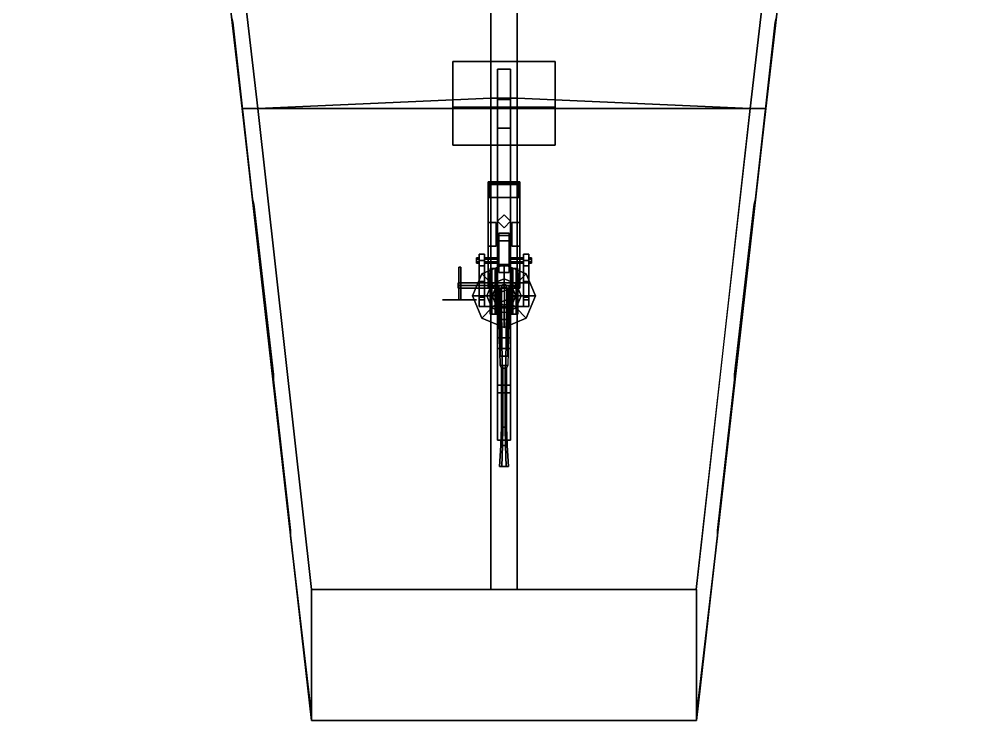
# Model space of a CAD drawing. Header units: millimetres. Extents: x -5 to 5, y -40 to 92.
# Drawn here: x -3.7 to 3.7, y -40.2 to -34.85 of the extents above; entities that cross this region are included whole.
import ezdxf

# ---------------------------------------------------------------- set-up
doc = ezdxf.new("R2010")
doc.units = ezdxf.units.MM
for name, color, linetype in [('drawing', 9, 'Continuous'), ('gun', 1, 'Continuous'), ('railings', 6, 'Continuous'), ('sleeve', 5, 'Continuous'), ('turret', 2, 'Continuous')]:
    doc.layers.add(name, color=color, linetype=linetype)

msp = doc.modelspace()

# ---------------------------------------------------------------- linework, layer by layer
for points in [[(-3.7, -20.93, 4.28), (-2, -35.53, 4.28), (2, -35.53, 4.28), (3.7, -20.93, 4.28)], [(-3.58, -20.93), (-1.88, -35.53), (-2, -35.53, 4.28), (-3.7, -20.93, 4.28)], [(-3.58, -20.93), (-0.1, -29.86, -1.64), (-0.1, -35.45, -0.67), (-1.88, -35.53)], [(0.1, -35.45, -0.67), (0.1, -29.86, -1.64), (3.58, -20.93), (1.88, -35.53)], [(2, -35.53, 4.28), (1.88, -35.53), (3.58, -20.93), (3.7, -20.93, 4.28)], [(-0.1, -35.45, -0.67), (-0.1, -31.16, -1.4144), (0.1, -31.16, -1.4144), (0.1, -35.45, -0.67)], [(0.39, -35.17, 4.45), (0.39, -35.17, 4.28), (-0.39, -35.17, 4.28), (-0.39, -35.17, 4.45)], [(-0.39, -35.17, 4.45), (-0.39, -35.17, 4.28), (-0.39, -35.81, 4.28), (-0.39, -35.81, 5.08)], [(-0.39, -35.52, 5.08), (-0.39, -35.17, 4.45), (-0.39, -35.81, 5.08)], [(0.39, -35.52, 5.08), (0.39, -35.17, 4.45), (-0.39, -35.17, 4.45), (-0.39, -35.52, 5.08)], [(0.39, -35.81, 4.28), (0.39, -35.17, 4.28), (0.39, -35.17, 4.45), (0.39, -35.81, 5.08)], [(0.39, -35.81, 5.08), (0.39, -35.17, 4.45), (0.39, -35.52, 5.08), (0.39, -35.81, 5.08)], [(-0.05, -35.23, -0.91), (-0.05, -35.46, -2.54), (-0.05, -35.68, -2.71), (-0.05, -36.1, -0.61)], [(0.05, -35.23, -0.91), (0.05, -35.46, -2.54), (-0.05, -35.46, -2.54), (-0.05, -35.23, -0.91)], [(0.05, -36.1, -0.61), (0.05, -35.23, -0.91), (-0.05, -35.23, -0.91), (-0.05, -36.1, -0.61)], [(0.05, -35.68, -2.71), (0.05, -35.46, -2.54), (0.05, -35.23, -0.91), (0.05, -36.1, -0.61)], [(-1.88, -35.53), (-0.1, -35.45, -0.67), (-0.1, -39.2), (-1.47, -39.2)], [(0.39, -35.81, 5.08), (0.39, -35.52, 5.08), (-0.39, -35.52, 5.08), (-0.39, -35.81, 5.08)], [(-0.1, -39.2), (-0.1, -35.45, -0.67), (0.1, -35.45, -0.67), (0.1, -39.2)], [(-0.05, -35.68, -2.71), (-0.05, -35.46, -2.54), (0.05, -35.46, -2.54), (0.05, -35.68, -2.71)], [(0.1, -39.2), (0.1, -35.45, -0.67), (1.88, -35.53), (1.4635, -39.2)], [(1.47, -40.2, 4.28), (2, -35.53, 4.28), (-2, -35.53, 4.28), (-1.47, -40.2, 4.28)], [(-2, -35.53, 4.28), (-1.88, -35.53), (-1.47, -39.2), (-1.47, -40.2, 4.28)], [(1.47, -39.2), (1.88, -35.53), (2, -35.53, 4.28), (1.47, -40.2, 4.28)], [(-0.05, -36.1, -0.61), (-0.05, -35.68, -2.71), (-0.05, -37.36, -2.7), (-0.05, -37.28, -0.61)], [(-0.05, -37.36, -2.7), (-0.05, -35.68, -2.71), (0.05, -35.68, -2.71), (0.05, -37.36, -2.7)], [(0.05, -37.36, -2.7), (0.05, -35.68, -2.71), (0.05, -36.1, -0.61), (0.05, -37.28, -0.61)], [(-0.39, -35.81, 5.08), (-0.39, -35.81, 4.28), (0.39, -35.81, 4.28), (0.39, -35.81, 5.08)], [(0.05, -37.28, -0.61), (0.05, -36.1, -0.61), (-0.05, -36.1, -0.61), (-0.05, -37.28, -0.61)], [(0, -36.34, -0.61), (-0.05, -36.39, -0.61), (-0.05, -36.39, -0.5), (0, -36.34, -0.51)], [(-0.05, -36.39, -0.61), (0, -36.44, -0.61), (0, -36.44, -0.49), (-0.05, -36.39, -0.5)], [(0.05, -36.39, -0.61), (0, -36.34, -0.61), (0, -36.34, -0.51), (0.05, -36.39, -0.5)], [(0, -36.44, -0.61), (0.05, -36.39, -0.61), (0.05, -36.39, -0.5), (0, -36.44, -0.49)], [(0, -36.72, 4.31), (-0.1697, -36.7903, 4.31), (-0.0919, -36.8681, 4.31), (0, -36.83, 4.31)], [(0, -36.72, 4.28), (-0.1697, -36.7903, 4.28), (-0.1697, -36.7903, 4.31), (0, -36.72, 4.31)], [(0.1697, -36.7903, 4.31), (0, -36.72, 4.31), (0, -36.83, 4.31), (0.0919, -36.8681, 4.31)], [(0.1697, -36.7903, 4.28), (0, -36.72, 4.28), (0, -36.72, 4.31), (0.1697, -36.7903, 4.31)], [(-0.1697, -36.7903, 4.31), (-0.24, -36.96, 4.31), (-0.13, -36.96, 4.31), (-0.0919, -36.8681, 4.31)], [(-0.1697, -36.7903, 4.28), (-0.24, -36.96, 4.28), (-0.24, -36.96, 4.31), (-0.1697, -36.7903, 4.31)], [(0, -36.83, 4.31), (-0.0919, -36.8681, 4.31), (-0.0495, -36.9105, 4.72), (0, -36.89, 4.72)], [(0.0919, -36.8681, 4.31), (0, -36.83, 4.31), (0, -36.89, 4.72), (0.0495, -36.9105, 4.72)], [(0.24, -36.96, 4.31), (0.1697, -36.7903, 4.31), (0.0919, -36.8681, 4.31), (0.13, -36.96, 4.31)], [(0.24, -36.96, 4.28), (0.1697, -36.7903, 4.28), (0.1697, -36.7903, 4.31), (0.24, -36.96, 4.31)], [(-0.0919, -36.8681, 4.31), (-0.13, -36.96, 4.31), (-0.07, -36.96, 4.72), (-0.0495, -36.9105, 4.72)], [(-0.0495, -36.9105, 4.72), (-0.07, -36.96, 4.72), (-0.07, -36.96, 4.87), (-0.0495, -36.9105, 4.87)], [(0, -36.89, 4.72), (-0.0495, -36.9105, 4.72), (-0.0495, -36.9105, 4.87), (0, -36.89, 4.87)], [(0.0495, -36.9105, 4.72), (0, -36.89, 4.72), (0, -36.89, 4.87), (0.0495, -36.9105, 4.87)], [(0.13, -36.96, 4.31), (0.0919, -36.8681, 4.31), (0.0495, -36.9105, 4.72), (0.07, -36.96, 4.72)], [(0.07, -36.96, 4.72), (0.0495, -36.9105, 4.72), (0.0495, -36.9105, 4.87), (0.07, -36.96, 4.87)], [(-0.24, -36.96, 4.31), (-0.1697, -37.1297, 4.31), (-0.0919, -37.0519, 4.31), (-0.13, -36.96, 4.31)], [(-0.24, -36.96, 4.28), (-0.1697, -37.1297, 4.28), (-0.1697, -37.1297, 4.31), (-0.24, -36.96, 4.31)], [(-0.13, -36.96, 4.31), (-0.0919, -37.0519, 4.31), (-0.0495, -37.0095, 4.72), (-0.07, -36.96, 4.72)], [(-0.07, -36.96, 4.72), (-0.0495, -37.0095, 4.72), (-0.0495, -37.0095, 4.87), (-0.07, -36.96, 4.87)], [(0.0495, -37.0095, 4.72), (0.07, -36.96, 4.72), (0.07, -36.96, 4.87), (0.0495, -37.0095, 4.87)], [(0.0919, -37.0519, 4.31), (0.13, -36.96, 4.31), (0.07, -36.96, 4.72), (0.0495, -37.0095, 4.72)], [(0.1697, -37.1297, 4.31), (0.24, -36.96, 4.31), (0.13, -36.96, 4.31), (0.0919, -37.0519, 4.31)], [(0.1697, -37.1297, 4.28), (0.24, -36.96, 4.28), (0.24, -36.96, 4.31), (0.1697, -37.1297, 4.31)], [(-0.1697, -37.1297, 4.31), (0, -37.2, 4.31), (0, -37.09, 4.31), (-0.0919, -37.0519, 4.31)], [(-0.0919, -37.0519, 4.31), (0, -37.09, 4.31), (0, -37.03, 4.72), (-0.0495, -37.0095, 4.72)], [(-0.0495, -37.0095, 4.72), (0, -37.03, 4.72), (0, -37.03, 4.87), (-0.0495, -37.0095, 4.87)], [(0, -37.03, 4.72), (0.0495, -37.0095, 4.72), (0.0495, -37.0095, 4.87), (0, -37.03, 4.87)], [(0, -37.09, 4.31), (0.0919, -37.0519, 4.31), (0.0495, -37.0095, 4.72), (0, -37.03, 4.72)], [(0, -37.2, 4.31), (0.1697, -37.1297, 4.31), (0.0919, -37.0519, 4.31), (0, -37.09, 4.31)], [(-0.1697, -37.1297, 4.28), (0, -37.2, 4.28), (0, -37.2, 4.31), (-0.1697, -37.1297, 4.31)], [(0, -37.2, 4.28), (0.1697, -37.1297, 4.28), (0.1697, -37.1297, 4.31), (0, -37.2, 4.31)], [(-0.05, -37.28, -0.61), (-0.05, -37.36, -2.7), (-0.05, -37.64, -2.58), (-0.05, -37.7, -0.68)], [(0.05, -37.7, -0.68), (0.05, -37.28, -0.61), (-0.05, -37.28, -0.61), (-0.05, -37.7, -0.68)], [(0.05, -37.64, -2.58), (0.05, -37.36, -2.7), (0.05, -37.28, -0.61), (0.05, -37.7, -0.68)], [(-0.05, -37.64, -2.58), (-0.05, -37.36, -2.7), (0.05, -37.36, -2.7), (0.05, -37.64, -2.58)], [(-0.05, -37.7, -0.68), (-0.05, -37.64, -2.58), (-0.05, -38.06, -1.31), (-0.05, -38.06, -1.02)], [(-0.05, -38.06, -1.31), (-0.05, -37.64, -2.58), (0.05, -37.64, -2.58), (0.05, -38.06, -1.31)], [(0.05, -38.06, -1.31), (0.05, -37.64, -2.58), (0.05, -37.7, -0.68), (0.05, -38.06, -1.02)], [(0.05, -38.06, -1.02), (0.05, -37.7, -0.68), (-0.05, -37.7, -0.68), (-0.05, -38.06, -1.02)], [(-0.05, -38.06, -1.02), (-0.05, -38.06, -1.31), (0.05, -38.06, -1.31), (0.05, -38.06, -1.02)], [(-1.47, -40.2, 4.28), (-1.47, -39.2), (1.47, -39.2), (1.47, -40.2, 4.28)]]:
    msp.add_3dface(points)
at = {"layer": 'drawing', "extrusion": (-1, 2.44921e-16, 0)}
msp.add_line((0, -36.72, 4.31), (0, -37.2, 4.31), dxfattribs=at)
at = {"layer": 'gun'}
for points in [[(-0.02, -37.51, 5.27), (-0.01, -37.51, 5.2527), (-0.01, -37.96, 5.2527), (-0.02, -37.96, 5.27)], [(-0.01, -37.51, 5.2873), (-0.02, -37.51, 5.27), (-0.02, -37.96, 5.27), (-0.01, -37.96, 5.2873)], [(-0.01, -37.51, 5.2527), (0.01, -37.51, 5.2527), (0.01, -37.96, 5.2527), (-0.01, -37.96, 5.2527)], [(0.01, -37.51, 5.2873), (-0.01, -37.51, 5.2873), (-0.01, -37.96, 5.2873), (0.01, -37.96, 5.2873)], [(0.01, -37.51, 5.2527), (0.02, -37.51, 5.27), (0.02, -37.96, 5.27), (0.01, -37.96, 5.2527)], [(0.02, -37.51, 5.27), (0.01, -37.51, 5.2873), (0.01, -37.96, 5.2873), (0.02, -37.96, 5.27)], [(-0.02, -37.96, 5.27), (-0.01, -37.96, 5.2527), (-0.0125, -38.1, 5.2483), (-0.025, -38.1, 5.27)], [(-0.01, -37.96, 5.2873), (-0.02, -37.96, 5.27), (-0.025, -38.1, 5.27), (-0.0125, -38.1, 5.2917)], [(-0.01, -37.96, 5.2527), (0.01, -37.96, 5.2527), (0.0125, -38.1, 5.2483), (-0.0125, -38.1, 5.2483)], [(0.01, -37.96, 5.2873), (-0.01, -37.96, 5.2873), (-0.0125, -38.1, 5.2917), (0.0125, -38.1, 5.2917)], [(0.01, -37.96, 5.2527), (0.02, -37.96, 5.27), (0.025, -38.1, 5.27), (0.0125, -38.1, 5.2483)], [(0.02, -37.96, 5.27), (0.01, -37.96, 5.2873), (0.0125, -38.1, 5.2917), (0.025, -38.1, 5.27)], [(-0.025, -38.1, 5.27), (-0.0125, -38.1, 5.2483), (-0.0175, -38.26, 5.2397), (-0.035, -38.26, 5.27)], [(-0.0125, -38.1, 5.2917), (-0.025, -38.1, 5.27), (-0.035, -38.26, 5.27), (-0.0175, -38.26, 5.3003)], [(-0.0125, -38.1, 5.2483), (0.0125, -38.1, 5.2483), (0.0175, -38.26, 5.2397), (-0.0175, -38.26, 5.2397)], [(0.0125, -38.1, 5.2917), (-0.0125, -38.1, 5.2917), (-0.0175, -38.26, 5.3003), (0.0175, -38.26, 5.3003)], [(0.0125, -38.1, 5.2483), (0.025, -38.1, 5.27), (0.035, -38.26, 5.27), (0.0175, -38.26, 5.2397)], [(0.025, -38.1, 5.27), (0.0125, -38.1, 5.2917), (0.0175, -38.26, 5.3003), (0.035, -38.26, 5.27)], [(0.035, -38.26, 5.27), (-0.035, -38.26, 5.27), (-0.0175, -38.26, 5.2397), (0.0175, -38.26, 5.2397)], [(0.0175, -38.26, 5.3003), (-0.0175, -38.26, 5.3003), (-0.035, -38.26, 5.27), (0.035, -38.26, 5.27)]]:
    msp.add_3dface(points, dxfattribs=at)
at = {"layer": 'railings'}
for points in [[(-2.07, -34.87, 4.28), (-2.08, -34.83, 4.28), (-2.08, -34.83, 5.05), (-2.07, -34.87, 5.05)], [(-2.07, -34.87, 5.05), (-2.08, -34.83, 5.05), (-2.08, -34.83, 4.28), (-2.07, -34.87, 4.28)], [(2.07, -34.87, 5.05), (2.08, -34.83, 5.05), (2.08, -34.83, 4.28), (2.07, -34.87, 4.28)], [(2.07, -34.87, 4.28), (2.08, -34.83, 4.28), (2.08, -34.83, 5.05), (2.07, -34.87, 5.05)], [(-2.07, -34.87, 5.01), (-2.07, -34.87, 5.05), (-1.92, -36.22, 5.05), (-1.92, -36.22, 5.01)], [(-1.92, -36.22, 5.01), (-1.92, -36.22, 5.05), (-2.07, -34.87, 5.05), (-2.07, -34.87, 5.01)], [(-1.92, -36.22, 4.62), (-1.92, -36.22, 4.66), (-2.07, -34.87, 4.66), (-2.07, -34.87, 4.62)], [(-2.07, -34.87, 4.62), (-2.07, -34.87, 4.66), (-1.92, -36.22, 4.66), (-1.92, -36.22, 4.62)], [(1.92, -36.22, 5.01), (1.92, -36.22, 5.05), (2.07, -34.87, 5.05), (2.07, -34.87, 5.01)], [(2.07, -34.87, 5.01), (2.07, -34.87, 5.05), (1.92, -36.22, 5.05), (1.92, -36.22, 5.01)], [(2.07, -34.87, 4.62), (2.07, -34.87, 4.66), (1.92, -36.22, 4.66), (1.92, -36.22, 4.62)], [(1.92, -36.22, 4.62), (1.92, -36.22, 4.66), (2.07, -34.87, 4.66), (2.07, -34.87, 4.62)], [(-1.91, -36.26, 5.05), (-1.92, -36.22, 5.05), (-1.92, -36.22, 4.28), (-1.91, -36.26, 4.28)], [(-1.91, -36.26, 4.28), (-1.92, -36.22, 4.28), (-1.92, -36.22, 5.05), (-1.91, -36.26, 5.05)], [(-1.76, -37.56, 5.01), (-1.76, -37.56, 5.05), (-1.91, -36.26, 5.05), (-1.91, -36.26, 5.01)], [(-1.91, -36.26, 5.01), (-1.91, -36.26, 5.05), (-1.76, -37.56, 5.05), (-1.76, -37.56, 5.01)], [(-1.91, -36.26, 4.62), (-1.91, -36.26, 4.66), (-1.76, -37.56, 4.66), (-1.76, -37.56, 4.62)], [(-1.76, -37.56, 4.62), (-1.76, -37.56, 4.66), (-1.91, -36.26, 4.66), (-1.91, -36.26, 4.62)], [(1.91, -36.26, 5.01), (1.91, -36.26, 5.05), (1.76, -37.56, 5.05), (1.76, -37.56, 5.01)], [(1.76, -37.56, 5.01), (1.76, -37.56, 5.05), (1.91, -36.26, 5.05), (1.91, -36.26, 5.01)], [(1.76, -37.56, 4.62), (1.76, -37.56, 4.66), (1.91, -36.26, 4.66), (1.91, -36.26, 4.62)], [(1.91, -36.26, 4.62), (1.91, -36.26, 4.66), (1.76, -37.56, 4.66), (1.76, -37.56, 4.62)], [(1.91, -36.26, 4.28), (1.92, -36.22, 4.28), (1.92, -36.22, 5.05), (1.91, -36.26, 5.05)], [(1.91, -36.26, 5.05), (1.92, -36.22, 5.05), (1.92, -36.22, 4.28), (1.91, -36.26, 4.28)], [(-1.76, -37.6, 4.28), (-1.76, -37.56, 4.28), (-1.76, -37.56, 5.05), (-1.76, -37.6, 5.05)], [(-1.76, -37.6, 5.05), (-1.76, -37.56, 5.05), (-1.76, -37.56, 4.28), (-1.76, -37.6, 4.28)], [(1.76, -37.6, 5.05), (1.76, -37.56, 5.05), (1.76, -37.56, 4.28), (1.76, -37.6, 4.28)], [(1.76, -37.6, 4.28), (1.76, -37.56, 4.28), (1.76, -37.56, 5.05), (1.76, -37.6, 5.05)], [(-1.76, -37.6, 5.01), (-1.76, -37.6, 5.05), (-1.63, -38.75, 5.05), (-1.63, -38.75, 5.01)], [(-1.63, -38.75, 5.01), (-1.63, -38.75, 5.05), (-1.76, -37.6, 5.05), (-1.76, -37.6, 5.01)], [(-1.63, -38.75, 4.62), (-1.63, -38.75, 4.66), (-1.76, -37.6, 4.66), (-1.76, -37.6, 4.62)], [(-1.76, -37.6, 4.62), (-1.76, -37.6, 4.66), (-1.63, -38.75, 4.66), (-1.63, -38.75, 4.62)], [(1.63, -38.75, 5.01), (1.63, -38.75, 5.05), (1.76, -37.6, 5.05), (1.76, -37.6, 5.01)], [(1.76, -37.6, 5.01), (1.76, -37.6, 5.05), (1.63, -38.75, 5.05), (1.63, -38.75, 5.01)], [(1.76, -37.6, 4.62), (1.76, -37.6, 4.66), (1.63, -38.75, 4.66), (1.63, -38.75, 4.62)], [(1.63, -38.75, 4.62), (1.63, -38.75, 4.66), (1.76, -37.6, 4.66), (1.76, -37.6, 4.62)], [(-1.63, -38.79, 5.05), (-1.63, -38.75, 5.05), (-1.63, -38.75, 4.28), (-1.63, -38.79, 4.28)], [(-1.63, -38.79, 4.28), (-1.63, -38.75, 4.28), (-1.63, -38.75, 5.05), (-1.63, -38.79, 5.05)], [(1.63, -38.79, 4.28), (1.63, -38.75, 4.28), (1.63, -38.75, 5.05), (1.63, -38.79, 5.05)], [(1.63, -38.79, 5.05), (1.63, -38.75, 5.05), (1.63, -38.75, 4.28), (1.63, -38.79, 4.28)], [(-1.47, -40.16, 5.01), (-1.47, -40.16, 5.05), (-1.63, -38.79, 5.05), (-1.63, -38.79, 5.01)], [(-1.63, -38.79, 5.01), (-1.63, -38.79, 5.05), (-1.47, -40.16, 5.05), (-1.47, -40.16, 5.01)], [(-1.63, -38.79, 4.62), (-1.63, -38.79, 4.66), (-1.47, -40.16, 4.66), (-1.47, -40.16, 4.62)], [(-1.47, -40.16, 4.62), (-1.47, -40.16, 4.66), (-1.63, -38.79, 4.66), (-1.63, -38.79, 4.62)], [(1.63, -38.79, 5.01), (1.63, -38.79, 5.05), (1.47, -40.16, 5.05), (1.47, -40.16, 5.01)], [(1.47, -40.16, 5.01), (1.47, -40.16, 5.05), (1.63, -38.79, 5.05), (1.63, -38.79, 5.01)], [(1.47, -40.16, 4.62), (1.47, -40.16, 4.66), (1.63, -38.79, 4.66), (1.63, -38.79, 4.62)], [(1.63, -38.79, 4.62), (1.63, -38.79, 4.66), (1.47, -40.16, 4.66), (1.47, -40.16, 4.62)], [(-1.47, -40.2, 4.28), (-1.47, -40.16, 4.28), (-1.47, -40.16, 5.05), (-1.47, -40.2, 5.05)], [(-1.47, -40.2, 5.05), (-1.47, -40.16, 5.05), (-1.47, -40.16, 4.28), (-1.47, -40.2, 4.28)], [(1.47, -40.2, 5.05), (1.47, -40.16, 5.05), (1.47, -40.16, 4.28), (1.47, -40.2, 4.28)], [(1.47, -40.2, 4.28), (1.47, -40.16, 4.28), (1.47, -40.16, 5.05), (1.47, -40.2, 5.05)], [(-1.47, -40.2, 5.01), (-1.47, -40.2, 5.05), (1.47, -40.2, 5.05), (1.47, -40.2, 5.01)], [(1.47, -40.2, 5.01), (1.47, -40.2, 5.05), (-1.47, -40.2, 5.05), (-1.47, -40.2, 5.01)], [(-1.47, -40.2, 4.62), (-1.47, -40.2, 4.66), (1.47, -40.2, 4.66), (1.47, -40.2, 4.62)], [(1.47, -40.2, 4.62), (1.47, -40.2, 4.66), (-1.47, -40.2, 4.66), (-1.47, -40.2, 4.62)], [(-0.02, -40.2, 4.28), (0.02, -40.2, 4.28), (0.02, -40.2, 5.01), (-0.02, -40.2, 5.01)], [(-0.02, -40.2, 5.01), (0.02, -40.2, 5.01), (0.02, -40.2, 4.28), (-0.02, -40.2, 4.28)]]:
    msp.add_3dface(points, dxfattribs=at)
at = {"layer": 'sleeve'}
for points in [[(-0.11, -36.1, 5.24), (-0.12, -36.09, 5.25), (0.12, -36.09, 5.25), (0.11, -36.1, 5.24)], [(-0.12, -36.09, 5.25), (-0.11, -36.1, 5.26), (0.11, -36.1, 5.26), (0.12, -36.09, 5.25)], [(-0.12, -36.09, 5.25), (-0.11, -36.1, 5.24), (-0.11, -36.21, 5.16), (-0.12, -36.21, 5.17)], [(-0.11, -36.1, 5.26), (-0.12, -36.09, 5.25), (-0.12, -36.21, 5.17), (-0.11, -36.21, 5.18)], [(-0.1, -36.11, 5.25), (-0.11, -36.1, 5.24), (0.11, -36.1, 5.24), (0.1, -36.11, 5.25)], [(-0.11, -36.1, 5.26), (-0.1, -36.11, 5.25), (0.1, -36.11, 5.25), (0.11, -36.1, 5.26)], [(-0.11, -36.1, 5.24), (-0.1, -36.11, 5.25), (-0.1, -36.21, 5.17), (-0.11, -36.21, 5.16)], [(-0.1, -36.11, 5.25), (-0.11, -36.1, 5.26), (-0.11, -36.21, 5.18), (-0.1, -36.21, 5.17)], [(0.1, -36.11, 5.25), (0.11, -36.1, 5.24), (0.11, -36.21, 5.16), (0.1, -36.21, 5.17)], [(0.11, -36.1, 5.26), (0.1, -36.11, 5.25), (0.1, -36.21, 5.17), (0.11, -36.21, 5.18)], [(0.11, -36.1, 5.24), (0.12, -36.09, 5.25), (0.12, -36.21, 5.17), (0.11, -36.21, 5.16)], [(0.12, -36.09, 5.25), (0.11, -36.1, 5.26), (0.11, -36.21, 5.18), (0.12, -36.21, 5.17)], [(0.12, -36.21, 5.22), (0.12, -36.21, 5.15), (-0.12, -36.21, 5.15), (-0.12, -36.21, 5.22)], [(0.12, -36.21, 5.15), (0.12, -36.9, 5.15), (-0.12, -36.9, 5.15), (-0.12, -36.21, 5.15)], [(-0.12, -36.21, 5.22), (-0.12, -36.9, 5.22), (-0.05, -36.88, 5.22), (-0.05, -36.21, 5.22)], [(-0.12, -36.21, 5.15), (-0.12, -36.9, 5.15), (-0.12, -36.9, 5.22), (-0.12, -36.21, 5.22)], [(-0.05, -36.21, 5.31), (-0.05, -36.88, 5.31), (0.05, -36.88, 5.31), (0.05, -36.21, 5.31)], [(0.05, -36.21, 5.31), (0.05, -36.21, 5.22), (-0.05, -36.21, 5.22), (-0.05, -36.21, 5.31)], [(-0.05, -36.21, 5.22), (-0.05, -36.88, 5.22), (-0.05, -36.88, 5.31), (-0.05, -36.21, 5.31)], [(0.05, -36.88, 5.31), (0.05, -36.88, 5.22), (0.05, -36.21, 5.22), (0.05, -36.21, 5.31)], [(0.05, -36.21, 5.22), (0.05, -36.88, 5.22), (0.12, -36.9, 5.22), (0.12, -36.21, 5.22)], [(0.12, -36.9, 5.22), (0.12, -36.9, 5.15), (0.12, -36.21, 5.15), (0.12, -36.21, 5.22)], [(-0.12, -36.4, 5.32), (-0.12, -36.58, 5.32), (-0.06, -36.58, 5.32), (-0.06, -36.4, 5.32)], [(-0.12, -36.4, 5.22), (-0.12, -36.58, 5.22), (-0.12, -36.58, 5.32), (-0.12, -36.4, 5.32)], [(-0.06, -36.4, 5.32), (-0.06, -36.4, 5.22), (-0.12, -36.4, 5.22), (-0.12, -36.4, 5.32)], [(-0.06, -36.58, 5.32), (-0.06, -36.58, 5.22), (-0.06, -36.4, 5.22), (-0.06, -36.4, 5.32)], [(0.06, -36.4, 5.32), (0.06, -36.58, 5.32), (0.12, -36.58, 5.32), (0.12, -36.4, 5.32)], [(0.12, -36.4, 5.32), (0.12, -36.4, 5.22), (0.06, -36.4, 5.22), (0.06, -36.4, 5.32)], [(0.06, -36.4, 5.22), (0.06, -36.58, 5.22), (0.06, -36.58, 5.32), (0.06, -36.4, 5.32)], [(0.12, -36.58, 5.32), (0.12, -36.58, 5.22), (0.12, -36.4, 5.22), (0.12, -36.4, 5.32)], [(0.04, -36.5, 5.53), (0.04, -36.48, 5.4), (-0.04, -36.48, 5.4), (-0.04, -36.5, 5.53)], [(-0.04, -36.48, 5.4), (-0.04, -36.72, 5.39), (-0.04, -36.73, 5.45), (-0.04, -36.5, 5.53)], [(0.04, -36.48, 5.4), (0.04, -36.48, 5.31), (-0.04, -36.48, 5.31), (-0.04, -36.48, 5.4)], [(-0.04, -36.48, 5.31), (-0.04, -36.72, 5.31), (-0.04, -36.72, 5.39), (-0.04, -36.48, 5.4)], [(0.04, -36.73, 5.45), (0.04, -36.72, 5.39), (0.04, -36.48, 5.4), (0.04, -36.5, 5.53)], [(0.04, -36.72, 5.39), (0.04, -36.72, 5.31), (0.04, -36.48, 5.31), (0.04, -36.48, 5.4)], [(0.04, -36.54, 5.65), (0.04, -36.5, 5.53), (-0.04, -36.5, 5.53), (-0.04, -36.54, 5.65)], [(-0.04, -36.5, 5.53), (-0.04, -36.73, 5.45), (-0.04, -36.78, 5.59), (-0.04, -36.54, 5.65)], [(-0.04, -36.54, 5.65), (-0.04, -36.78, 5.59), (0.04, -36.78, 5.59), (0.04, -36.54, 5.65)], [(0.04, -36.78, 5.59), (0.04, -36.73, 5.45), (0.04, -36.5, 5.53), (0.04, -36.54, 5.65)], [(-0.12, -36.58, 5.32), (-0.12, -36.58, 5.22), (-0.06, -36.58, 5.22), (-0.06, -36.58, 5.32)], [(0.06, -36.58, 5.32), (0.06, -36.58, 5.22), (0.12, -36.58, 5.22), (0.12, -36.58, 5.32)], [(-0.21, -36.71, 5.27), (-0.21, -36.67, 5.27), (-0.21, -36.68, 5.2527), (-0.21, -36.7, 5.2527)], [(-0.21, -36.7, 5.2873), (-0.21, -36.68, 5.2873), (-0.21, -36.67, 5.27), (-0.21, -36.71, 5.27)], [(-0.19, -36.67, 5.27), (-0.19, -36.68, 5.2527), (-0.21, -36.68, 5.2527), (-0.21, -36.67, 5.27)], [(-0.19, -36.68, 5.2873), (-0.19, -36.67, 5.27), (-0.21, -36.67, 5.27), (-0.21, -36.68, 5.2873)], [(-0.19, -36.68, 5.2527), (-0.19, -36.7, 5.2527), (-0.21, -36.7, 5.2527), (-0.21, -36.68, 5.2527)], [(-0.19, -36.7, 5.2873), (-0.19, -36.68, 5.2873), (-0.21, -36.68, 5.2873), (-0.21, -36.7, 5.2873)], [(-0.19, -36.7, 5.2527), (-0.19, -36.71, 5.27), (-0.21, -36.71, 5.27), (-0.21, -36.7, 5.2527)], [(-0.19, -36.71, 5.27), (-0.19, -36.7, 5.2873), (-0.21, -36.7, 5.2873), (-0.21, -36.71, 5.27)], [(-0.05, -36.67, 5.27), (-0.05, -36.68, 5.2527), (-0.15, -36.68, 5.2527), (-0.15, -36.67, 5.27)], [(-0.05, -36.68, 5.2873), (-0.05, -36.67, 5.27), (-0.15, -36.67, 5.27), (-0.15, -36.68, 5.2873)], [(-0.05, -36.68, 5.2527), (-0.05, -36.7, 5.2527), (-0.15, -36.7, 5.2527), (-0.15, -36.68, 5.2527)], [(-0.05, -36.7, 5.2873), (-0.05, -36.68, 5.2873), (-0.15, -36.68, 5.2873), (-0.15, -36.7, 5.2873)], [(-0.05, -36.7, 5.2527), (-0.05, -36.71, 5.27), (-0.15, -36.71, 5.27), (-0.15, -36.7, 5.2527)], [(-0.05, -36.71, 5.27), (-0.05, -36.7, 5.2873), (-0.15, -36.7, 5.2873), (-0.15, -36.71, 5.27)], [(0.15, -36.67, 5.27), (0.15, -36.68, 5.2527), (0.05, -36.68, 5.2527), (0.05, -36.67, 5.27)], [(0.15, -36.68, 5.2873), (0.15, -36.67, 5.27), (0.05, -36.67, 5.27), (0.05, -36.68, 5.2873)], [(0.15, -36.68, 5.2527), (0.15, -36.7, 5.2527), (0.05, -36.7, 5.2527), (0.05, -36.68, 5.2527)], [(0.15, -36.7, 5.2873), (0.15, -36.68, 5.2873), (0.05, -36.68, 5.2873), (0.05, -36.7, 5.2873)], [(0.15, -36.7, 5.2527), (0.15, -36.71, 5.27), (0.05, -36.71, 5.27), (0.05, -36.7, 5.2527)], [(0.15, -36.71, 5.27), (0.15, -36.7, 5.2873), (0.05, -36.7, 5.2873), (0.05, -36.71, 5.27)], [(0.19, -36.67, 5.27), (0.19, -36.68, 5.2873), (0.21, -36.68, 5.2873), (0.21, -36.67, 5.27)], [(0.19, -36.68, 5.2527), (0.19, -36.67, 5.27), (0.21, -36.67, 5.27), (0.21, -36.68, 5.2527)], [(0.19, -36.68, 5.2873), (0.19, -36.7, 5.2873), (0.21, -36.7, 5.2873), (0.21, -36.68, 5.2873)], [(0.19, -36.7, 5.2527), (0.19, -36.68, 5.2527), (0.21, -36.68, 5.2527), (0.21, -36.7, 5.2527)], [(0.19, -36.7, 5.2873), (0.19, -36.71, 5.27), (0.21, -36.71, 5.27), (0.21, -36.7, 5.2873)], [(0.19, -36.71, 5.27), (0.19, -36.7, 5.2527), (0.21, -36.7, 5.2527), (0.21, -36.71, 5.27)], [(0.21, -36.68, 5.2873), (0.21, -36.7, 5.2873), (0.21, -36.71, 5.27), (0.21, -36.67, 5.27)], [(0.21, -36.67, 5.27), (0.21, -36.71, 5.27), (0.21, -36.7, 5.2527), (0.21, -36.68, 5.2527)], [(-0.33, -36.74, 5.32), (-0.33, -36.74, 5.32), (-0.345, -36.74, 5.3113), (-0.345, -36.74, 5.3287)], [(-0.345, -36.74, 5.3113), (-0.33, -36.74, 5.32), (-0.33, -36.99, 5.32), (-0.345, -36.99, 5.3113)], [(-0.345, -36.74, 5.3287), (-0.345, -36.74, 5.3113), (-0.345, -36.99, 5.3113), (-0.345, -36.99, 5.3287)], [(-0.33, -36.74, 5.32), (-0.345, -36.74, 5.3287), (-0.345, -36.99, 5.3287), (-0.33, -36.99, 5.32)], [(-0.055, -36.75, 5.27), (-0.105, -36.75, 5.27), (-0.0925, -36.75, 5.2917), (-0.0675, -36.75, 5.2917)], [(-0.0675, -36.75, 5.2483), (-0.0925, -36.75, 5.2483), (-0.105, -36.75, 5.27), (-0.055, -36.75, 5.27)], [(-0.105, -36.75, 5.27), (-0.0925, -36.75, 5.2483), (-0.0925, -37.1, 5.2483), (-0.105, -37.1, 5.27)], [(-0.0925, -36.75, 5.2917), (-0.105, -36.75, 5.27), (-0.105, -37.1, 5.27), (-0.0925, -37.1, 5.2917)], [(-0.0925, -36.75, 5.2483), (-0.0675, -36.75, 5.2483), (-0.0675, -37.1, 5.2483), (-0.0925, -37.1, 5.2483)], [(-0.0675, -36.75, 5.2917), (-0.0925, -36.75, 5.2917), (-0.0925, -37.1, 5.2917), (-0.0675, -37.1, 5.2917)], [(-0.0675, -36.75, 5.2483), (-0.055, -36.75, 5.27), (-0.055, -37.1, 5.27), (-0.0675, -37.1, 5.2483)], [(-0.055, -36.75, 5.27), (-0.0675, -36.75, 5.2917), (-0.0675, -37.1, 5.2917), (-0.055, -37.1, 5.27)], [(-0.04, -36.73, 5.45), (-0.04, -36.72, 5.39), (0.04, -36.72, 5.39), (0.04, -36.73, 5.45)], [(-0.04, -36.72, 5.39), (-0.04, -36.72, 5.31), (0.04, -36.72, 5.31), (0.04, -36.72, 5.39)], [(-0.04, -36.78, 5.59), (-0.04, -36.73, 5.45), (0.04, -36.73, 5.45), (0.04, -36.78, 5.59)], [(0.0925, -36.75, 5.2483), (0.0675, -36.75, 5.2483), (0.055, -36.75, 5.27), (0.105, -36.75, 5.27)], [(0.105, -36.75, 5.27), (0.055, -36.75, 5.27), (0.0675, -36.75, 5.2917), (0.0925, -36.75, 5.2917)], [(0.055, -36.75, 5.27), (0.0675, -36.75, 5.2483), (0.0675, -37.1, 5.2483), (0.055, -37.1, 5.27)], [(0.0675, -36.75, 5.2917), (0.055, -36.75, 5.27), (0.055, -37.1, 5.27), (0.0675, -37.1, 5.2917)], [(0.0675, -36.75, 5.2483), (0.0925, -36.75, 5.2483), (0.0925, -37.1, 5.2483), (0.0675, -37.1, 5.2483)], [(0.0925, -36.75, 5.2917), (0.0675, -36.75, 5.2917), (0.0675, -37.1, 5.2917), (0.0925, -37.1, 5.2917)], [(0.0925, -36.75, 5.2483), (0.105, -36.75, 5.27), (0.105, -37.1, 5.27), (0.0925, -37.1, 5.2483)], [(0.105, -36.75, 5.27), (0.0925, -36.75, 5.2917), (0.0925, -37.1, 5.2917), (0.105, -37.1, 5.27)], [(-0.11, -36.84, 5.34), (-0.11, -36.79, 5.22), (-0.12, -36.79, 5.22), (-0.12, -36.84, 5.34)], [(-0.12, -36.79, 5.22), (-0.12, -36.9, 5.22), (-0.12, -36.9, 5.34), (-0.12, -36.84, 5.34)], [(-0.12, -36.84, 5.34), (-0.12, -36.9, 5.34), (-0.11, -36.9, 5.34), (-0.11, -36.84, 5.34)], [(-0.11, -36.9, 5.34), (-0.11, -36.9, 5.22), (-0.11, -36.79, 5.22), (-0.11, -36.84, 5.34)], [(0.11, -36.79, 5.22), (0.11, -36.9, 5.22), (0.11, -36.9, 5.34), (0.11, -36.84, 5.34)], [(0.12, -36.84, 5.34), (0.12, -36.79, 5.22), (0.11, -36.79, 5.22), (0.11, -36.84, 5.34)], [(0.11, -36.84, 5.34), (0.11, -36.9, 5.34), (0.12, -36.9, 5.34), (0.12, -36.84, 5.34)], [(0.12, -36.9, 5.34), (0.12, -36.9, 5.22), (0.12, -36.79, 5.22), (0.12, -36.84, 5.34)], [(0.11, -36.86, 5.32), (0.11, -36.88, 5.3), (-0.35, -36.88, 5.3), (-0.35, -36.86, 5.32)], [(0.11, -36.88, 5.34), (0.11, -36.86, 5.32), (-0.35, -36.86, 5.32), (-0.35, -36.88, 5.34)], [(-0.35, -36.88, 5.3), (-0.35, -36.9, 5.32), (-0.35, -36.88, 5.34), (-0.35, -36.86, 5.32)], [(0.11, -36.88, 5.3), (0.11, -36.9, 5.32), (-0.35, -36.9, 5.32), (-0.35, -36.88, 5.3)], [(0.11, -36.9, 5.32), (0.11, -36.88, 5.34), (-0.35, -36.88, 5.34), (-0.35, -36.9, 5.32)], [(-0.05, -36.88, 5.22), (-0.12, -36.9, 5.22), (0.12, -36.9, 5.22), (0.05, -36.88, 5.22)], [(-0.12, -36.9, 5.22), (-0.12, -36.9, 5.15), (0.12, -36.9, 5.15), (0.12, -36.9, 5.22)], [(-0.12, -36.9, 5.34), (-0.12, -36.9, 5.22), (-0.11, -36.9, 5.22), (-0.11, -36.9, 5.34)], [(-0.05, -36.88, 5.31), (-0.05, -36.88, 5.22), (0.05, -36.88, 5.22), (0.05, -36.88, 5.31)], [(0.03, -36.9, 5.18), (0.03, -37.14, 5.18), (-0.03, -37.14, 5.18), (-0.03, -36.9, 5.18)], [(-0.03, -36.9, 5.18), (-0.03, -37.14, 5.18), (-0.03, -37.14, 5.22), (-0.03, -36.9, 5.22)], [(-0.03, -36.9, 5.22), (-0.03, -37.14, 5.22), (0.03, -37.14, 5.22), (0.03, -36.9, 5.22)], [(0.03, -37.14, 5.22), (0.03, -37.14, 5.18), (0.03, -36.9, 5.18), (0.03, -36.9, 5.22)], [(0.11, -36.9, 5.34), (0.11, -36.9, 5.22), (0.12, -36.9, 5.22), (0.12, -36.9, 5.34)], [(-0.47, -36.99, 5.32), (-0.21, -36.99, 5.32), (-0.275, -36.99, 5.4326), (-0.405, -36.99, 5.4326)], [(-0.405, -36.99, 5.2074), (-0.275, -36.99, 5.2074), (-0.21, -36.99, 5.32), (-0.47, -36.99, 5.32)], [(-0.275, -36.99, 5.2074), (-0.405, -36.99, 5.2074), (-0.47, -36.99, 5.32), (-0.21, -36.99, 5.32)], [(-0.21, -36.99, 5.32), (-0.47, -36.99, 5.32), (-0.405, -36.99, 5.4326), (-0.275, -36.99, 5.4326)], [(-0.055, -37.1, 5.27), (-0.105, -37.1, 5.27), (-0.0925, -37.1, 5.2483), (-0.0675, -37.1, 5.2483)], [(-0.0675, -37.1, 5.2917), (-0.0925, -37.1, 5.2917), (-0.105, -37.1, 5.27), (-0.055, -37.1, 5.27)], [(-0.03, -37.14, 5.18), (-0.03, -37.42, 5.19), (-0.03, -37.42, 5.24), (-0.03, -37.14, 5.24)], [(0.03, -37.14, 5.18), (0.03, -37.42, 5.19), (-0.03, -37.42, 5.19), (-0.03, -37.14, 5.18)], [(-0.03, -37.14, 5.24), (-0.03, -37.42, 5.24), (0.03, -37.42, 5.24), (0.03, -37.14, 5.24)], [(0.03, -37.14, 5.24), (0.03, -37.14, 5.22), (-0.03, -37.14, 5.22), (-0.03, -37.14, 5.24)], [(0.03, -37.42, 5.24), (0.03, -37.42, 5.19), (0.03, -37.14, 5.18), (0.03, -37.14, 5.24)], [(0.0925, -37.1, 5.2917), (0.0675, -37.1, 5.2917), (0.055, -37.1, 5.27), (0.105, -37.1, 5.27)], [(0.105, -37.1, 5.27), (0.055, -37.1, 5.27), (0.0675, -37.1, 5.2483), (0.0925, -37.1, 5.2483)], [(-0.03, -37.42, 5.24), (-0.03, -37.42, 5.19), (0.03, -37.42, 5.19), (0.03, -37.42, 5.24)]]:
    msp.add_3dface(points, dxfattribs=at)
at = {"layer": 'turret'}
for points in [[(-0.19, -36.64, 5.23), (-0.19, -36.73, 5.3), (-0.19, -36.69, 5.32), (-0.19, -36.64, 5.3)], [(-0.19, -36.64, 5.3), (-0.19, -36.69, 5.32), (-0.15, -36.69, 5.32), (-0.15, -36.64, 5.3)], [(-0.15, -36.64, 5.3), (-0.15, -36.64, 5.23), (-0.19, -36.64, 5.23), (-0.19, -36.64, 5.3)], [(-0.19, -36.85, 5.03), (-0.19, -36.97, 5.07), (-0.19, -36.73, 5.3), (-0.19, -36.64, 5.23)], [(-0.15, -36.64, 5.23), (-0.15, -36.85, 5.03), (-0.19, -36.85, 5.03), (-0.19, -36.64, 5.23)], [(-0.19, -36.69, 5.32), (-0.19, -36.73, 5.3), (-0.15, -36.73, 5.3), (-0.15, -36.69, 5.32)], [(-0.15, -36.69, 5.32), (-0.15, -36.73, 5.3), (-0.15, -36.64, 5.23), (-0.15, -36.64, 5.3)], [(-0.15, -36.73, 5.3), (-0.15, -36.97, 5.07), (-0.15, -36.85, 5.03), (-0.15, -36.64, 5.23)], [(0.15, -36.64, 5.23), (0.15, -36.73, 5.3), (0.15, -36.69, 5.32), (0.15, -36.64, 5.3)], [(0.19, -36.64, 5.3), (0.19, -36.64, 5.23), (0.15, -36.64, 5.23), (0.15, -36.64, 5.3)], [(0.15, -36.64, 5.3), (0.15, -36.69, 5.32), (0.19, -36.69, 5.32), (0.19, -36.64, 5.3)], [(0.19, -36.64, 5.23), (0.19, -36.85, 5.03), (0.15, -36.85, 5.03), (0.15, -36.64, 5.23)], [(0.15, -36.85, 5.03), (0.15, -36.97, 5.07), (0.15, -36.73, 5.3), (0.15, -36.64, 5.23)], [(0.15, -36.69, 5.32), (0.15, -36.73, 5.3), (0.19, -36.73, 5.3), (0.19, -36.69, 5.32)], [(0.19, -36.69, 5.32), (0.19, -36.73, 5.3), (0.19, -36.64, 5.23), (0.19, -36.64, 5.3)], [(0.19, -36.73, 5.3), (0.19, -36.97, 5.07), (0.19, -36.85, 5.03), (0.19, -36.64, 5.23)], [(-0.19, -36.73, 5.3), (-0.19, -36.97, 5.07), (-0.15, -36.97, 5.07), (-0.15, -36.73, 5.3)], [(0.15, -36.73, 5.3), (0.15, -36.97, 5.07), (0.19, -36.97, 5.07), (0.19, -36.73, 5.3)], [(-0.15, -36.85, 5.03), (-0.15, -36.86, 5.01), (-0.19, -36.86, 5.01), (-0.19, -36.85, 5.03)], [(-0.19, -36.86, 5.01), (-0.19, -36.99, 5.03), (-0.19, -36.97, 5.07), (-0.19, -36.85, 5.03)], [(-0.15, -36.97, 5.07), (-0.15, -36.99, 5.03), (-0.15, -36.86, 5.01), (-0.15, -36.85, 5.03)], [(0.19, -36.85, 5.03), (0.19, -36.86, 5.01), (0.15, -36.86, 5.01), (0.15, -36.85, 5.03)], [(0.15, -36.86, 5.01), (0.15, -36.99, 5.03), (0.15, -36.97, 5.07), (0.15, -36.85, 5.03)], [(0.19, -36.97, 5.07), (0.19, -36.99, 5.03), (0.19, -36.86, 5.01), (0.19, -36.85, 5.03)], [(0.19, -36.86, 4.87), (0.19, -37.04, 4.87), (-0.19, -37.04, 4.87), (-0.19, -36.86, 4.87)], [(-0.19, -36.86, 4.89), (0.19, -36.86, 4.89), (0.19, -36.86, 4.87), (-0.19, -36.86, 4.87)], [(-0.15, -36.86, 5.01), (-0.15, -36.86, 4.89), (-0.19, -36.86, 4.89), (-0.19, -36.86, 5.01)], [(-0.19, -36.86, 4.87), (-0.19, -37.04, 4.87), (-0.19, -37.04, 4.89), (-0.19, -36.86, 4.89)], [(-0.19, -36.86, 4.89), (-0.19, -37.04, 4.89), (-0.19, -36.99, 4.95), (-0.19, -36.86, 4.95)], [(-0.19, -36.86, 4.95), (-0.19, -36.99, 4.95), (-0.19, -36.99, 5.03), (-0.19, -36.86, 5.01)], [(-0.15, -37.04, 4.89), (0.15, -37.04, 4.89), (0.15, -36.86, 4.89), (-0.15, -36.86, 4.89)], [(-0.15, -36.99, 4.95), (-0.15, -37.04, 4.89), (-0.15, -36.86, 4.89), (-0.15, -36.86, 4.95)], [(-0.15, -36.99, 5.03), (-0.15, -36.99, 4.95), (-0.15, -36.86, 4.95), (-0.15, -36.86, 5.01)], [(0, -36.87, 5.01), (-0.0636, -36.8964, 5.01), (-0.09, -36.96, 5.01), (0.0636, -36.8964, 5.01)], [(0.0636, -36.8964, 5.01), (-0.09, -36.96, 5.01), (-0.0636, -37.0236, 5.01), (0.09, -36.96, 5.01)], [(-0.0636, -36.8964, 4.89), (-0.09, -36.96, 4.89), (-0.09, -36.96, 5.01), (-0.0636, -36.8964, 5.01)], [(0, -36.87, 4.89), (-0.0636, -36.8964, 4.89), (-0.0636, -36.8964, 5.01), (0, -36.87, 5.01)], [(0.0636, -36.8964, 4.89), (0, -36.87, 4.89), (0, -36.87, 5.01), (0.0636, -36.8964, 5.01)], [(0.09, -36.96, 4.89), (0.0636, -36.8964, 4.89), (0.0636, -36.8964, 5.01), (0.09, -36.96, 5.01)], [(0.19, -36.86, 5.01), (0.19, -36.86, 4.89), (0.15, -36.86, 4.89), (0.15, -36.86, 5.01)], [(0.15, -36.86, 4.95), (0.15, -36.99, 4.95), (0.15, -36.99, 5.03), (0.15, -36.86, 5.01)], [(0.15, -36.86, 4.89), (0.15, -37.04, 4.89), (0.15, -36.99, 4.95), (0.15, -36.86, 4.95)], [(0.19, -36.86, 4.89), (0.19, -37.04, 4.89), (0.19, -37.04, 4.87), (0.19, -36.86, 4.87)], [(0.19, -36.99, 5.03), (0.19, -36.99, 4.95), (0.19, -36.86, 4.95), (0.19, -36.86, 5.01)], [(0.19, -36.99, 4.95), (0.19, -37.04, 4.89), (0.19, -36.86, 4.89), (0.19, -36.86, 4.95)], [(-0.19, -36.97, 5.07), (-0.19, -36.99, 5.03), (-0.15, -36.99, 5.03), (-0.15, -36.97, 5.07)], [(-0.19, -36.99, 4.95), (-0.19, -37.04, 4.89), (-0.15, -37.04, 4.89), (-0.15, -36.99, 4.95)], [(-0.19, -36.99, 5.03), (-0.19, -36.99, 4.95), (-0.15, -36.99, 4.95), (-0.15, -36.99, 5.03)], [(-0.09, -36.96, 4.89), (-0.0636, -37.0236, 4.89), (-0.0636, -37.0236, 5.01), (-0.09, -36.96, 5.01)], [(0.09, -36.96, 5.01), (-0.0636, -37.0236, 5.01), (0, -37.05, 5.01), (0.0636, -37.0236, 5.01)], [(0.0636, -37.0236, 4.89), (0.09, -36.96, 4.89), (0.09, -36.96, 5.01), (0.0636, -37.0236, 5.01)], [(0.15, -36.97, 5.07), (0.15, -36.99, 5.03), (0.19, -36.99, 5.03), (0.19, -36.97, 5.07)], [(0.15, -36.99, 5.03), (0.15, -36.99, 4.95), (0.19, -36.99, 4.95), (0.19, -36.99, 5.03)], [(0.15, -36.99, 4.95), (0.15, -37.04, 4.89), (0.19, -37.04, 4.89), (0.19, -36.99, 4.95)], [(-0.19, -37.04, 4.87), (0.19, -37.04, 4.87), (0.19, -37.04, 4.89), (-0.19, -37.04, 4.89)], [(-0.0636, -37.0236, 4.89), (0, -37.05, 4.89), (0, -37.05, 5.01), (-0.0636, -37.0236, 5.01)], [(0, -37.05, 4.89), (0.0636, -37.0236, 4.89), (0.0636, -37.0236, 5.01), (0, -37.05, 5.01)]]:
    msp.add_3dface(points, dxfattribs=at)

# ---------------------------------------------------------------- meshes
at = {"layer": 'sleeve'}
mesh = msp.add_polymesh((2, 6), dxfattribs=dict(at, n_close=True))
for k, corner in enumerate([(0.04, -36.88, 5.27), (0.02, -36.88, 5.3046), (-0.02, -36.88, 5.3046), (-0.04, -36.88, 5.27), (-0.02, -36.88, 5.2354), (0.02, -36.88, 5.2354), (0.04, -37.05, 5.27), (0.02, -37.05, 5.3046), (-0.02, -37.05, 5.3046), (-0.04, -37.05, 5.27), (-0.02, -37.05, 5.2354), (0.02, -37.05, 5.2354)]):
    mesh.set_mesh_vertex(divmod(k, 6), corner)
mesh = msp.add_polymesh((2, 6), dxfattribs=dict(at, n_close=True))
for k, corner in enumerate([(0.03, -37.49, 5.27), (0.015, -37.49, 5.244), (-0.015, -37.49, 5.244), (-0.03, -37.49, 5.27), (-0.015, -37.49, 5.296), (0.015, -37.49, 5.296), (0.04, -37.05, 5.27), (0.02, -37.05, 5.2354), (-0.02, -37.05, 5.2354), (-0.04, -37.05, 5.27), (-0.02, -37.05, 5.3046), (0.02, -37.05, 5.3046)]):
    mesh.set_mesh_vertex(divmod(k, 6), corner)
mesh = msp.add_polymesh((2, 6), dxfattribs=dict(at, n_close=True))
for k, corner in enumerate([(0.02, -37.51, 5.27), (0.01, -37.51, 5.2527), (-0.01, -37.51, 5.2527), (-0.02, -37.51, 5.27), (-0.01, -37.51, 5.2873), (0.01, -37.51, 5.2873), (0.03, -37.49, 5.27), (0.015, -37.49, 5.244), (-0.015, -37.49, 5.244), (-0.03, -37.49, 5.27), (-0.015, -37.49, 5.296), (0.015, -37.49, 5.296)]):
    mesh.set_mesh_vertex(divmod(k, 6), corner)

doc.saveas('drawing.dxf')
